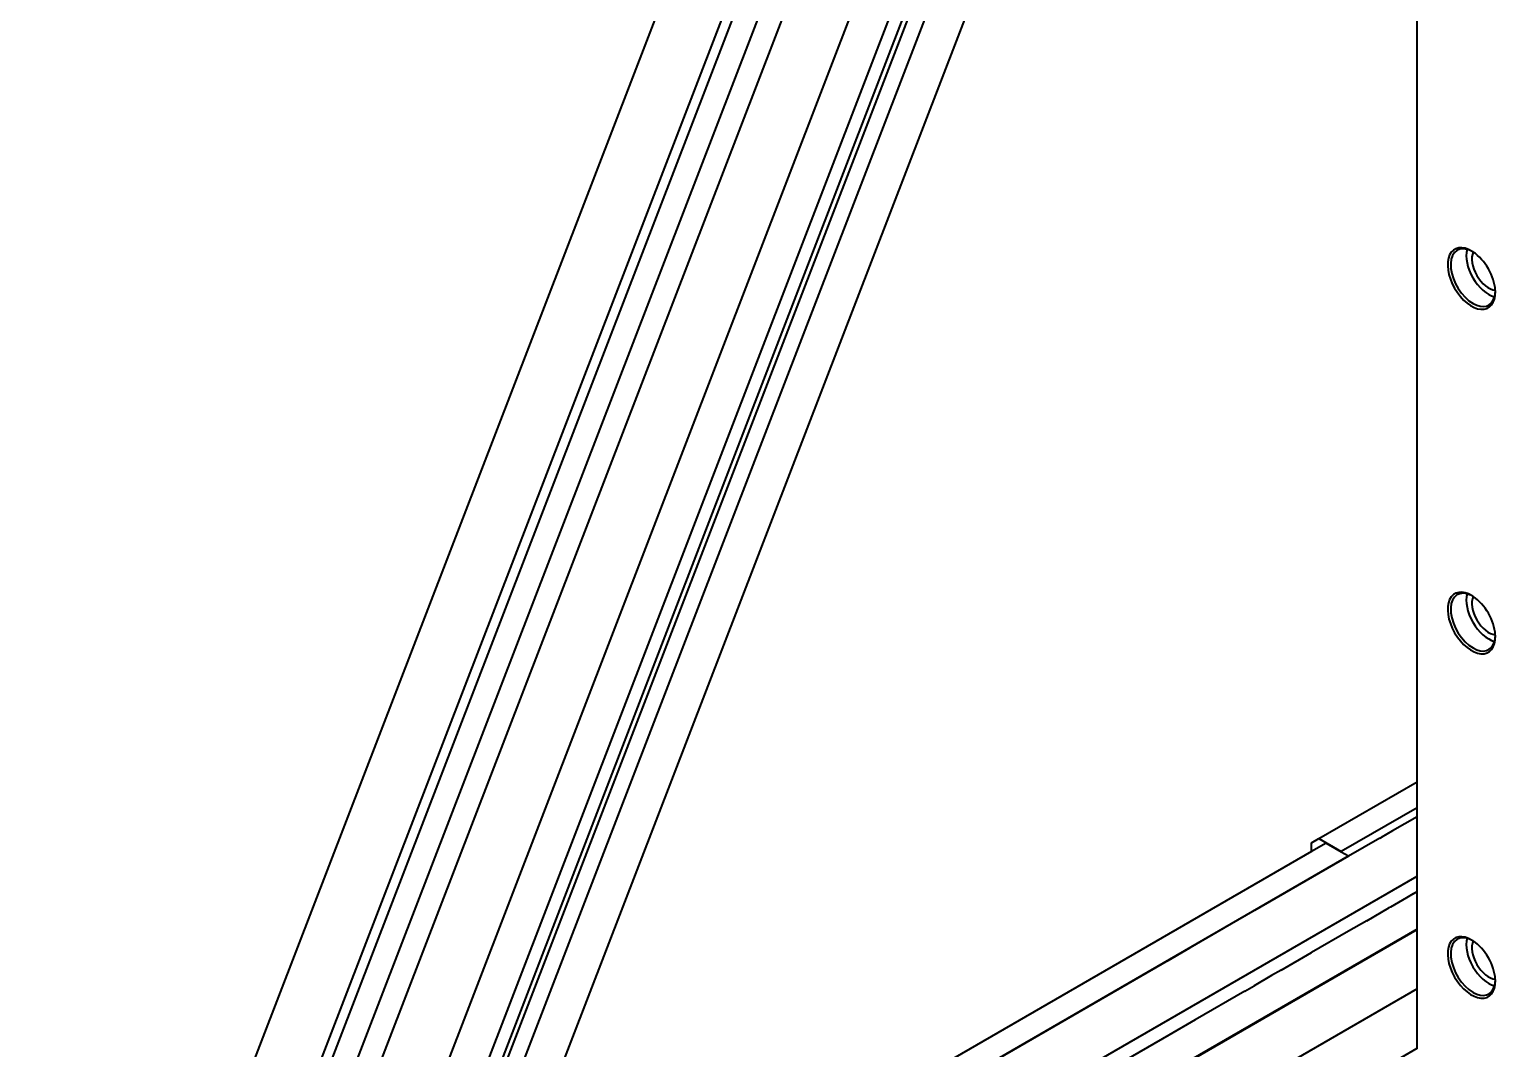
# Model space of a CAD drawing. Header units: millimetres. Extents: x 15 to 415, y 5 to 292.
# Drawn here: x 273.59 to 290.98, y 95.46 to 107.54 of the extents above; entities that cross this region are included whole.
import ezdxf

# ---------------------------------------------------------------- set-up
doc = ezdxf.new("R2010")
doc.units = ezdxf.units.MM
doc.layers.add('Geometries', color=7, linetype='Continuous')

msp = doc.modelspace()

# ---------------------------------------------------------------- linework, layer by layer
at = {"layer": 'Geometries', "linetype": 'Continuous', "lineweight": 40}
for p, q in [((273.5914, 88.4058), (289.0563, 128.54)), ((274.2388, 88.027), (289.1572, 126.7427)), ((274.3416, 87.9727), (289.2584, 126.6843)), ((274.8236, 87.6944), (289.7404, 126.406)), ((275.1747, 89.3534), (289.5047, 126.5421)), ((290.0463, 125.1409), (276.1144, 88.9853)), ((276.7243, 89.3374), (290.0463, 123.9103)), ((276.8568, 89.2609), (290.0463, 123.4899)), ((290.0463, 123.3416), (276.9035, 89.2339)), ((277.2723, 89.6538), (287.5875, 116.4236)), ((278.6206, 91.9224), (287.4325, 114.7906)), ((290.0463, 98.6211), (290.0463, 110.1255)), ((288.8821, 97.9489), (290.0463, 98.6211)), ((290.0463, 98.3149), (290.0463, 98.6211)), ((290.0463, 98.3149), (289.1472, 97.7958)), ((290.0463, 98.2094), (290.0463, 98.3149)), ((290.0463, 98.2094), (289.7527, 98.0399)), ((290.0463, 97.5052), (290.0463, 98.2094)), ((288.7937, 97.8979), (288.8821, 97.9489)), ((288.7937, 97.7958), (288.7937, 97.8979)), ((288.9687, 97.8969), (288.7937, 97.7958)), ((288.8821, 97.9489), (289.1472, 97.7958)), ((288.9687, 97.8969), (289.1472, 97.7938)), ((289.6051, 97.9547), (289.2339, 97.7403)), ((289.6051, 97.9547), (289.6218, 97.9643)), ((289.7527, 98.0399), (289.6218, 97.9643)), ((278.4689, 91.5286), (289.2339, 97.7438)), ((288.7937, 97.7958), (278.6206, 91.9224)), ((289.2339, 97.7403), (288.12, 97.0972)), ((289.1472, 97.7938), (289.1472, 97.7958)), ((289.1472, 97.7938), (289.2339, 97.7438)), ((289.2339, 97.7403), (289.2339, 97.7438)), ((278.1182, 90.6185), (290.0463, 97.5052)), ((290.0463, 97.3215), (290.0463, 97.5052)), ((289.9199, 97.2485), (289.729, 97.1383)), ((289.9981, 97.2936), (289.9199, 97.2485)), ((289.9981, 97.2936), (290.0463, 97.3215)), ((290.0463, 96.8776), (290.0463, 97.3215)), ((288.12, 97.0972), (287.748, 96.8824)), ((289.4494, 96.9768), (289.7121, 97.1285)), ((289.729, 97.1383), (289.7121, 97.1285)), ((290.0463, 96.8776), (278.0131, 89.9303)), ((283.6694, 93.1907), (290.0463, 96.8724)), ((287.748, 96.8824), (287.3511, 96.6533)), ((289.2339, 96.8524), (288.7937, 96.5983)), ((289.4494, 96.9768), (289.2339, 96.8524)), ((290.0463, 96.8724), (290.0463, 96.8776)), ((290.0463, 96.1682), (290.0463, 96.8724)), ((287.0959, 96.506), (283.6864, 94.5375)), ((287.0959, 96.506), (287.3511, 96.6533)), ((288.4351, 96.3912), (288.7937, 96.5983)), ((288.3211, 96.3254), (288.1149, 96.2064)), ((288.4351, 96.3912), (288.3211, 96.3254)), ((290.0463, 96.1682), (278.6276, 89.5755)), ((288.0036, 96.1421), (288.1149, 96.2064)), ((290.0463, 95.4639), (290.0463, 96.1682)), ((288.0036, 96.1421), (287.4164, 95.8031)), ((287.4164, 95.8031), (287.101, 95.621)), ((284.5378, 92.2836), (290.0463, 95.4639)), ((287.101, 95.621), (284.8842, 94.3411)), ((290.0463, 95.4587), (290.0463, 95.4639))]:
    msp.add_line(p, q, dxfattribs=at)
for centre, major_axis, start_param, end_param in [((290.6915, 104.5872), (0.2, -0.3464), 2.3244739, 7.1003048), ((290.7092, 104.5974), (-0.1875, 0.3248), 5.7653795, 8.6393798), ((290.8948, 104.7045), (-0.1875, 0.3248), 0.5178058, 2.6237869), ((290.7092, 104.5974), (-0.1875, 0.3248), 5.5306275, 5.7653795), ((290.8948, 104.7045), (-0.1406, 0.2436), 0.3780363, 2.7635564), ((290.6915, 104.5872), (0.2, -0.3464), 2.2829668, 2.3244739), ((290.6915, 104.5872), (0.2, -0.3464), 0.8586258, 2.2829668), ((290.7092, 104.5974), (-0.1875, 0.3248), 2.3561945, 3.6593984), ((290.7092, 104.5974), (-0.1875, 0.3248), 3.6593984, 3.8941512), ((290.6915, 104.5872), (0.2, -0.3464), 0.8171195, 0.8586258), ((290.6915, 100.5047), (0.2, -0.3464), 2.3244945, 7.1002846), ((290.7092, 100.5149), (-0.1875, 0.3248), 5.7653795, 8.6393798), ((290.8948, 100.622), (-0.1875, 0.3248), 0.5178058, 2.6237869), ((290.7092, 100.5149), (-0.1875, 0.3248), 5.5306481, 5.7653795), ((290.8948, 100.622), (-0.1406, 0.2436), 0.3780362, 2.7635564), ((290.6915, 100.5047), (0.2, -0.3464), 2.2829668, 2.3244945), ((290.6915, 100.5047), (0.2, -0.3464), 0.8586259, 2.2829668), ((290.7092, 100.5149), (-0.1875, 0.3248), 3.6593984, 3.894131), ((290.6915, 100.5047), (0.2, -0.3464), 0.8170993, 0.8586259), ((290.7092, 100.5149), (-0.1875, 0.3248), 2.3561945, 3.6593984), ((290.6915, 96.4222), (0.2, -0.3464), 2.3243979, 7.1003794), ((290.7092, 96.4324), (-0.1875, 0.3248), 5.7653795, 8.6393798), ((290.8948, 96.5396), (-0.1875, 0.3248), 0.5178058, 2.6237869), ((290.7092, 96.4324), (-0.1875, 0.3248), 5.5305514, 5.7653795), ((290.8948, 96.5396), (-0.1406, 0.2436), 0.3780363, 2.7635564), ((290.6915, 96.4222), (0.2, -0.3464), 2.2829668, 2.3243979), ((290.6915, 96.4222), (0.2, -0.3464), 0.8586258, 2.2829668), ((290.7092, 96.4324), (-0.1875, 0.3248), 2.3561945, 3.6593984), ((290.7092, 96.4324), (-0.1875, 0.3248), 3.6593984, 3.8942258), ((290.6915, 96.4222), (0.2, -0.3464), 0.8171941, 0.8586258)]:
    msp.add_ellipse(centre, major_axis=major_axis, ratio=0.5773503, start_param=start_param, end_param=end_param, dxfattribs=at)

doc.saveas('drawing.dxf')
